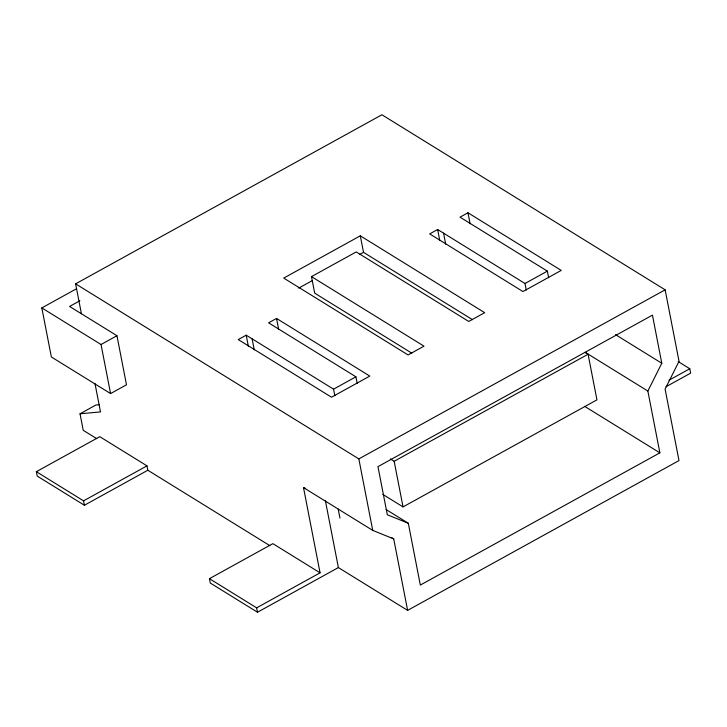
<?xml version="1.0" encoding="UTF-8"?>
<svg xmlns="http://www.w3.org/2000/svg" width="727" height="727" viewBox="0 0 727 727"><rect width="100%" height="100%" fill="white"/><g stroke="black" fill="none" stroke-linecap="round" stroke-linejoin="round"><path stroke-width="1.09" d="M647.857 391.035L661.797 363.255L652.446 315.136L377.958 466.652L387.318 514.761L408.31 523.258L420.324 585.071L659.871 452.839L647.857 391.035L585.144 352.268M81.424 313.764L75.608 283.848L381.911 114.766L665.141 289.828L679.036 361.31L665.096 389.09L678.991 460.573L407.62 610.371L338.382 567.578L325.342 500.494M79.879 300.76L69.583 306.449L116.947 335.72L126.489 384.792L110.577 393.58L51.363 356.975L41.821 307.912L76.526 288.746M41.821 307.912L101.035 344.507L116.947 335.72M360.31 235.821L283.73 278.087L408.083 354.949L423.995 346.161L311.492 276.623L356.239 251.924L468.751 321.461L484.664 312.674L360.31 235.821L363.518 252.342L472.45 319.671M298.724 288.11L312.474 280.522M359.592 254.505L363.518 252.342M96.764 438.672L83.232 430.311L80.025 413.79L95.937 405.003L99.172 404.712M334.829 395.77L333.539 389.163L246.199 335.183L238.247 339.573L331.503 397.215L369.798 376.077L276.533 318.435L268.581 322.824L355.921 376.813L357.202 383.42M526.266 290.1L524.985 283.494L437.645 229.505L429.684 233.894L522.949 291.545L561.235 270.408L467.97 212.766L460.018 217.155L547.358 271.135L548.64 277.75M147.835 470.242L84.405 505.247L37.204 476.076L36.35 471.687L99.772 436.673L146.981 465.853L147.835 470.242L269.871 545.668M36.35 471.687L83.56 500.858L146.981 465.853M333.539 389.163L355.921 376.813M524.985 283.494L547.358 271.135M75.608 283.848L358.838 458.91L665.141 289.828M390.308 458.901L394.161 461.281L588.079 354.24L596.949 399.859L403.031 506.901L382.784 494.387M209.44 578.665L272.861 543.651L320.062 572.831L256.64 607.845L209.44 578.665L210.294 583.054L257.494 612.234L338.382 567.578M668.985 380.23L689.796 368.743L690.65 373.133L665.987 386.746M80.025 413.79L100.499 411.909L94.992 383.556M320.062 572.831L303.495 487.599L305.594 488.453M303.495 487.599L372.733 530.392L393.725 538.889L407.62 610.371M678.236 361.592L689.796 368.743M615.487 334.629L661.797 363.255M585.19 352.45L588.079 354.24M584.608 406.32L659.871 452.839M411.818 353.177L314.7 293.145L311.492 276.623M386.119 509.545L408.31 523.258M391.798 537.698L393.725 538.889M467.97 212.766L470.115 223.78M443.561 233.167L445.706 244.181M437.645 229.505L439.78 240.519M394.161 461.281L403.031 506.901M358.838 458.91L372.733 530.392M338.2 509.054L339.963 518.115M276.533 318.435L278.677 329.449M252.124 338.837L254.259 349.86M246.199 335.183L248.343 346.197M256.64 607.845L257.494 612.234M101.035 344.507L110.577 393.58M83.56 500.858L84.405 505.247"/></g></svg>
